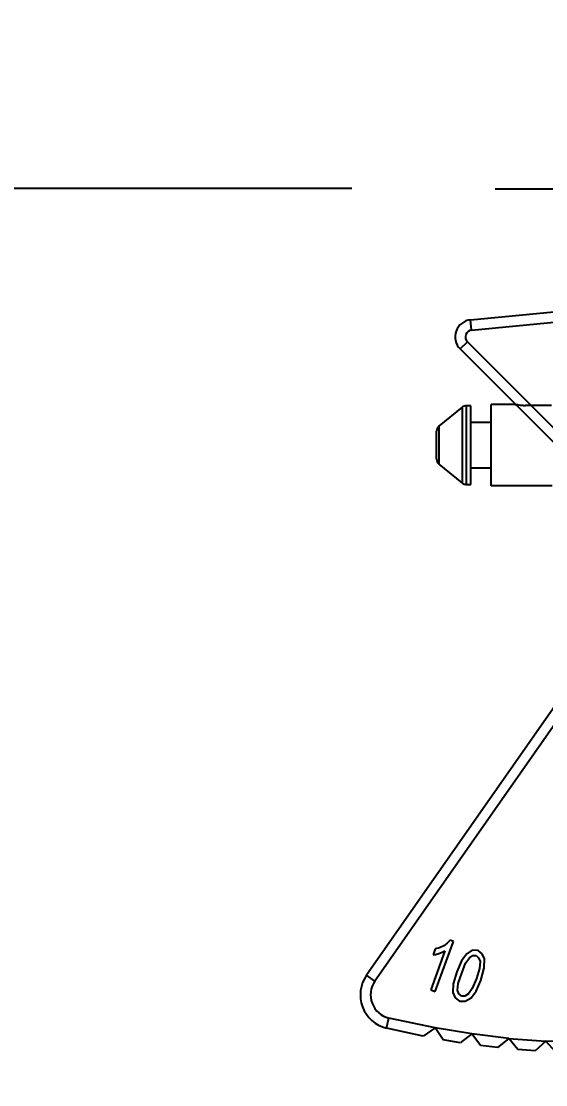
# Model space of a CAD drawing. Header units: millimetres. Extents: x -97344 to -49824, y -57049 to -40247.
# Drawn here: x -69872.9 to -69796.2, y -52908.9 to -52753.4 of the extents above; entities that cross this region are included whole.
import ezdxf

# ---------------------------------------------------------------- set-up
doc = ezdxf.new("R2010")
doc.units = ezdxf.units.MM
doc.header["$LTSCALE"] = 200
doc.header["$PDSIZE"] = -1
doc.linetypes.add('DOT_CENTER', pattern=[14, 12, -1, 0, -1])
doc.layers.add('1', color=7, linetype='Continuous')
doc.layers.add('DIM', color=3, linetype='Continuous')
doc.styles.add('TSSD_Dimension', font='tssdeng.shx', dxfattribs={"width": 0.7, "bigfont": 'hztxt.shx'})
doc.dimstyles.new('TSSD_20_20', dxfattribs={"dimtxt": 60, "dimasz": 20, "dimexe": 20, "dimexo": 50, "dimgap": 20, "dimtad": 1, "dimdec": 0, "dimzin": 0, "dimdsep": 46, "dimtxsty": 'TSSD_Dimension', "dimblk": 'ARCHTICK', "dimcen": 0, "dimdle": 20, "dimclrt": 7, "dimadec": 0, "dimazin": 0, "dimtfac": 1, "dimtdec": 0, "dimtix": 1, "dimtmove": 2, "dimatfit": 3, "dimfxl": 1, "dimtolj": 1, "dimtzin": 0, "dimarcsym": 0})

# ---------------------------------------------------------------- blocks, each defined once
blk = doc.blocks.new('Top1', base_point=(668.75, -75.52))
at = {"color": 7, "linetype": 'Continuous'}
for p, q in [((401.23, 15.12), (420.8, 17.02)), ((401.37, 13.62), (420.87, 15.52)), ((400.76, 11.92), (417.47, -4.79)), ((399.7, 10.86), (416.41, -5.85)), ((417.3, -35.98), (386.01, -80.68)), ((418.53, -36.84), (387.24, -81.54)), ((396.06, -83.05), (398.72, -75.73)), ((397.82, -75.98), (397.3, -76.37)), ((398.26, -75.56), (397.82, -75.98)), ((398.72, -75.73), (398.26, -75.56)), ((397.46, -77.11), (395.39, -82.8)), ((396.06, -76.81), (395.74, -77.69)), ((395.74, -77.69), (396.08, -77.65)), ((396.68, -76.67), (396.06, -76.81)), ((396.08, -77.65), (396.56, -77.51)), ((396.56, -77.51), (397.05, -77.33)), ((397.3, -76.37), (396.68, -76.67)), ((397.05, -77.33), (397.46, -77.11)), ((400.66, -77.54), (399.91, -78.58)), ((401.46, -77.04), (400.66, -77.54)), ((402.35, -77.05), (401.46, -77.04)), ((402.94, -77.53), (402.35, -77.05)), ((403.28, -78.28), (402.94, -77.53)), ((399.91, -78.58), (399.23, -80.17)), ((399.92, -80.36), (400.48, -78.94)), ((400.48, -78.94), (401.05, -78.15)), ((401.05, -78.15), (401.56, -77.81)), ((401.56, -77.81), (402.04, -77.78)), ((402.04, -77.78), (402.39, -78.12)), ((402.39, -78.12), (402.61, -78.67)), ((402.61, -78.67), (402.53, -79.69)), ((403.21, -79.62), (403.28, -78.28)), ((399.23, -80.17), (398.68, -81.96)), ((399.4, -81.91), (399.92, -80.36)), ((402.53, -79.69), (402.09, -81.15)), ((402.74, -81.44), (403.21, -79.62)), ((398.68, -81.96), (398.65, -83.2)), ((399.33, -82.88), (399.4, -81.91)), ((402.09, -81.15), (401.47, -82.6)), ((402.03, -83.02), (402.74, -81.44)), ((395.39, -82.8), (396.06, -83.05)), ((398.65, -83.2), (398.97, -84)), ((399.52, -83.41), (399.33, -82.88)), ((399.93, -83.72), (399.52, -83.41)), ((400.39, -83.73), (399.93, -83.72)), ((400.9, -83.39), (400.39, -83.73)), ((401.47, -82.6), (400.9, -83.39)), ((401.29, -84.01), (402.03, -83.02)), ((398.97, -84), (399.61, -84.45)), ((399.61, -84.45), (400.45, -84.49)), ((400.45, -84.49), (401.29, -84.01)), ((396.03, -88.39), (389.28, -86.95)), ((394.29, -89.59), (388.92, -88.4)), ((396.03, -88.39), (394.29, -89.59)), ((401.4, -89.27), (396.03, -88.39)), ((397.22, -90.13), (396.03, -88.39)), ((399.71, -90.54), (397.22, -90.13)), ((401.4, -89.27), (399.71, -90.54)), ((406.8, -89.91), (401.4, -89.27)), ((402.66, -90.95), (401.4, -89.27)), ((406.8, -89.91), (405.17, -91.25)), ((408.14, -91.53), (406.8, -89.91)), ((405.17, -91.25), (402.66, -90.95)), ((410.66, -91.72), (408.14, -91.53)), ((412.22, -90.31), (410.66, -91.72)), ((413.63, -91.88), (412.22, -90.31)), ((417.66, -90.48), (412.22, -90.31))]:
    blk.add_line(p, q, dxfattribs=at)
at = {"color": 140, "linetype": 'Continuous'}
for p, q in [((401.37, 13.62), (401.23, 15.12)), ((399.7, 10.86), (400.76, 11.92)), ((387.24, -81.54), (386.01, -80.68)), ((388.92, -88.4), (389.28, -86.95))]:
    blk.add_line(p, q, dxfattribs=at)
at = {"color": 7, "linetype": 'Continuous'}
for centre, radius, start, end in [((401.47, 12.63), 2.5, 95.5523, 225), ((401.47, 12.63), 1, 95.5523, 225), ((390.1, -83.55), 5, 145, 256.3281), ((390.1, -83.55), 3.5, 145, 256.3281), ((418.75, 34.22), 124.7, 264.5, 267)]:
    blk.add_arc(centre, radius, start, end, dxfattribs=at)
at = {"layer": '1', "color": 1, "linetype": 'DOT_CENTER'}
blk.add_line((433.19, 34.22), (404.83, 34.22), dxfattribs=at)
blk = doc.blocks.new('*U1521')
blk.add_blockref('Top1', (0, -50.11))
blk = doc.blocks.new('*U1522')
at = {"layer": 'DIM', "color": 0, "linetype": 'ByBlock', "lineweight": -2, "transparency": 16777216}
blk.add_blockref('*U1521', (0, 0), dxfattribs=at)
blk = doc.blocks.new('2250')
at = {"color": 7, "linetype": 'Continuous'}
for p, q in [((-45606.56, -64436.81), (-45609.91, -64439.54)), ((-45606.56, -64436.81), (-45606.56, -64447.87)), ((-45605.93, -64436.59), (-45605.93, -64448.09)), ((-45605.28, -64436.59), (-45605.93, -64436.59)), ((-45605.28, -64448.09), (-45605.28, -64436.59)), ((-45602.28, -64448.29), (-45602.28, -64436.39)), ((-45598.78, -64436.39), (-45602.28, -64436.39)), ((-45598.78, -64436.39), (-45598.74, -64436.4)), ((-45593.48, -64436.58), (-45597.28, -64436.58)), ((-45609.91, -64445.14), (-45609.91, -64439.54)), ((-45605.28, -64438.99), (-45602.28, -64438.99)), ((-45610.28, -64444.36), (-45610.28, -64440.32)), ((-45606.56, -64447.87), (-45609.91, -64445.14)), ((-45605.28, -64445.69), (-45602.28, -64445.69)), ((-45605.93, -64448.09), (-45605.28, -64448.09)), ((-45593.37, -64448.29), (-45602.28, -64448.29))]:
    blk.add_line(p, q, dxfattribs=at)
for centre, radius, start, end in [((-45605.93, -64437.59), 1, 90, 129.0939), ((-45597.28, -64430.74), 5.84, 266.6809, 269.9781), ((-45609.28, -64440.32), 1, 129.0939, 180), ((-45609.28, -64444.36), 1, 180, 230.9061), ((-45605.93, -64447.09), 1, 230.9061, 270)]:
    blk.add_arc(centre, radius, start, end, dxfattribs=at)
blk.add_open_spline([(-45597.62, -64436.57), (-45597.75, -64436.56), (-45598.13, -64436.53), (-45598.5, -64436.46), (-45598.74, -64436.4)], degree=3, knots=[0, 0, 0, 0, 0.344588, 1, 1, 1, 1], dxfattribs=at)
blk = doc.blocks.new('*U1514')
at = {"layer": 'DIM', "color": 3}
blk.add_blockref('2250', (45347.11, 64440.65), dxfattribs=at)
blk = doc.blocks.new('*U1516')
at = {"layer": 'DIM', "color": 0, "linetype": 'ByBlock', "lineweight": -2, "transparency": 16777216}
blk.add_blockref('*U1514', (0, 0), dxfattribs=at)
blk = doc.blocks.new('_ArchTick')
at = {"color": 0, "linetype": 'ByBlock', "const_width": 0.5}
blk.add_lwpolyline([(-0.7071, -0.7071), (0.7071, 0.7071)], dxfattribs=at)
blk = doc.blocks.new('*D1537')
at = {"layer": 'Defpoints', "color": 0, "transparency": 16777216}
for p in [(-70012.08, -52777.89), (-69774.57, -52777.89), (-69539.67, -53430.31)]:
    blk.add_point(p, dxfattribs=at)
at = {"layer": 'DIM', "color": 0, "lineweight": -2, "transparency": 16777216}
for p, q in [((-70012.08, -53450.31), (-70012.08, -52757.89)), ((-69824.57, -52777.89), (-70032.08, -52777.89)), ((-69589.67, -53430.31), (-70032.08, -53430.31))]:
    blk.add_line(p, q, dxfattribs=at)
at = {"layer": 'DIM', "color": 0, "lineweight": -2, "transparency": 16777216, "xscale": 20, "yscale": 20, "zscale": 20}
for p, rotation in [((-70012.08, -52777.89), 90), ((-70012.08, -53430.31), 270)]:
    blk.add_blockref('_ArchTick', p, dxfattribs=dict(at, rotation=rotation))
at = {"layer": 'DIM', "color": 7, "transparency": 16777216, "insert": (-70062.08, -53104.1), "char_height": 60, "attachment_point": 5, "rotation": 90, "style": 'TSSD_Dimension'}
blk.add_mtext('\\A1;652', dxfattribs=at)
blk = doc.blocks.new('*D1602')
at = {"layer": 'Defpoints', "color": 0, "transparency": 16777216}
for p in [(-57789.66, -52343.76), (-69789.66, -52769.04), (-57789.66, -52769.04)]:
    blk.add_point(p, dxfattribs=at)
at = {"layer": 'DIM', "color": 0, "lineweight": -2, "transparency": 16777216}
for p, q in [((-69789.66, -52719.04), (-69789.66, -52323.76)), ((-57789.66, -52719.04), (-57789.66, -52323.76)), ((-69809.66, -52343.76), (-57769.66, -52343.76))]:
    blk.add_line(p, q, dxfattribs=at)
at = {"layer": 'DIM', "color": 0, "lineweight": -2, "transparency": 16777216, "xscale": 20, "yscale": 20, "zscale": 20, "rotation": 180}
blk.add_blockref('_ArchTick', (-69789.66, -52343.76), dxfattribs=at)
at = {"layer": 'DIM', "color": 0, "lineweight": -2, "transparency": 16777216, "xscale": 20, "yscale": 20, "zscale": 20}
blk.add_blockref('_ArchTick', (-57789.66, -52343.76), dxfattribs=at)
at = {"layer": 'DIM', "color": 7, "transparency": 16777216, "insert": (-63789.66, -52293.76), "char_height": 60, "attachment_point": 5, "style": 'TSSD_Dimension'}
blk.add_mtext('\\A1;12000', dxfattribs=at)

msp = doc.modelspace()

# ---------------------------------------------------------------- block references
at = {"layer": 'DIM', "color": 3}
for name, p in [('*U1522', (-69539.66, -52837.61)), ('*U1516', (-69548.99, -52813.7))]:
    msp.add_blockref(name, p, dxfattribs=at)

# ---------------------------------------------------------------- dimensions: what is measured, and where the dimension line sits
at = {"layer": 'DIM'}
dim = msp.add_linear_dim(base=(-57789.66, -52343.76), p1=(-69789.66, -52769.04), p2=(-57789.66, -52769.04), dimstyle='TSSD_20_20', dxfattribs=at)
dim.commit()
dim.dimension.update_dxf_attribs({"geometry": '*D1602', "text_midpoint": (-63789.66, -52293.76)})
at = {"layer": 'DIM', "color": 3}
dim = msp.add_linear_dim(base=(-70012.08, -52777.89), p1=(-69539.67, -53430.31), p2=(-69774.57, -52777.89), angle=90, dimstyle='TSSD_20_20', dxfattribs=at)
dim.commit()
dim.dimension.update_dxf_attribs({"geometry": '*D1537', "text_midpoint": (-70062.08, -53104.1)})

doc.saveas('drawing.dxf')
